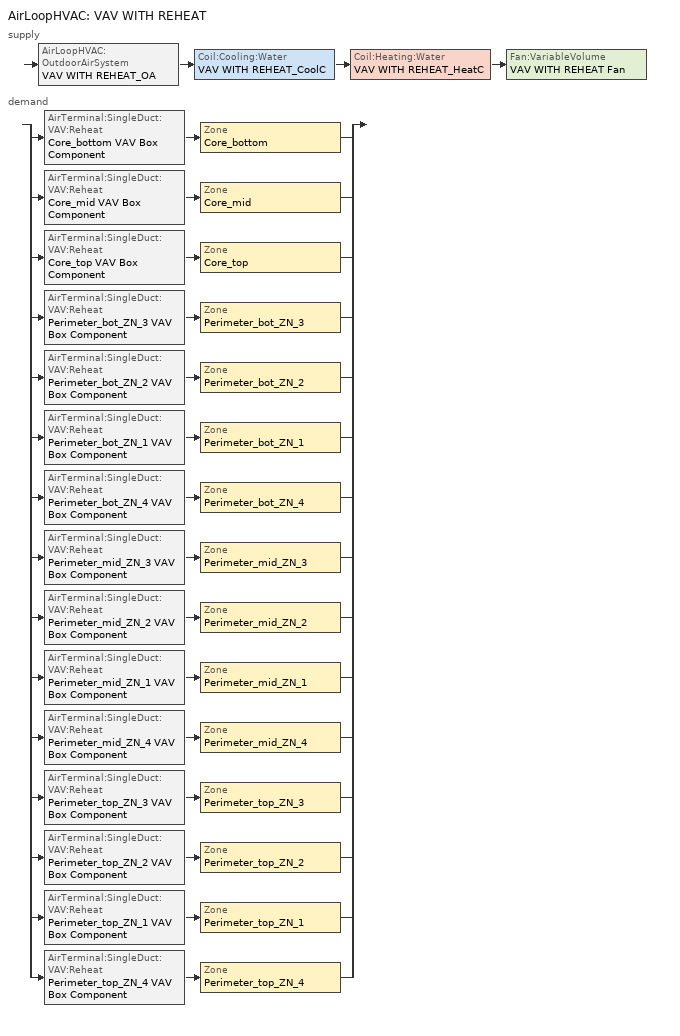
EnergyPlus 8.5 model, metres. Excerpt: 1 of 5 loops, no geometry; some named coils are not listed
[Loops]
AirLoopHVAC 'VAV WITH REHEAT'
 supply: AirLoopHVAC:OutdoorAirSystem 'VAV WITH REHEAT_OA' > Coil:Cooling:Water 'VAV WITH REHEAT_CoolC' > Coil:Heating:Water 'VAV WITH REHEAT_HeatC' > Fan:VariableVolume 'VAV WITH REHEAT Fan'
 demand: split
  | AirTerminal:SingleDuct:VAV:Reheat 'Core_bottom VAV Box Component' > Zone 'Core_bottom'
  | AirTerminal:SingleDuct:VAV:Reheat 'Core_mid VAV Box Component' > Zone 'Core_mid'
  | AirTerminal:SingleDuct:VAV:Reheat 'Core_top VAV Box Component' > Zone 'Core_top'
  | AirTerminal:SingleDuct:VAV:Reheat 'Perimeter_bot_ZN_3 VAV Box Component' > Zone 'Perimeter_bot_ZN_3'
  | AirTerminal:SingleDuct:VAV:Reheat 'Perimeter_bot_ZN_2 VAV Box Component' > Zone 'Perimeter_bot_ZN_2'
  | AirTerminal:SingleDuct:VAV:Reheat 'Perimeter_bot_ZN_1 VAV Box Component' > Zone 'Perimeter_bot_ZN_1'
  | AirTerminal:SingleDuct:VAV:Reheat 'Perimeter_bot_ZN_4 VAV Box Component' > Zone 'Perimeter_bot_ZN_4'
  | AirTerminal:SingleDuct:VAV:Reheat 'Perimeter_mid_ZN_3 VAV Box Component' > Zone 'Perimeter_mid_ZN_3'
  | AirTerminal:SingleDuct:VAV:Reheat 'Perimeter_mid_ZN_2 VAV Box Component' > Zone 'Perimeter_mid_ZN_2'
  | AirTerminal:SingleDuct:VAV:Reheat 'Perimeter_mid_ZN_1 VAV Box Component' > Zone 'Perimeter_mid_ZN_1'
  | AirTerminal:SingleDuct:VAV:Reheat 'Perimeter_mid_ZN_4 VAV Box Component' > Zone 'Perimeter_mid_ZN_4'
  | AirTerminal:SingleDuct:VAV:Reheat 'Perimeter_top_ZN_3 VAV Box Component' > Zone 'Perimeter_top_ZN_3'
  | AirTerminal:SingleDuct:VAV:Reheat 'Perimeter_top_ZN_2 VAV Box Component' > Zone 'Perimeter_top_ZN_2'
  | AirTerminal:SingleDuct:VAV:Reheat 'Perimeter_top_ZN_1 VAV Box Component' > Zone 'Perimeter_top_ZN_1'
  | AirTerminal:SingleDuct:VAV:Reheat 'Perimeter_top_ZN_4 VAV Box Component' > Zone 'Perimeter_top_ZN_4'
[Sizing:Zone] Zone Cooling Design Supply Air Temperature Input Method=SupplyAirTemperature; Zone Cooling Design Supply Air Temperature {C}=%8%; Zone Heating Design Supply Air Temperature Input Method=SupplyAirTemperature; Zone Heating Design Supply Air Temperature {C}=40; Zone Cooling Design Supply Air Humidity Ratio {kgWater/kgDryAir}=%29%; Zone Heating Design Supply Air Humidity Ratio {kgWater/kgDryAir}=0.008; Zone Heating Sizing Factor=0; Zone Cooling Sizing Factor=0; Cooling Design Air Flow Method=DesignDay; Cooling Design Air Flow Rate {m3/s}=0; Cooling Minimum Air Flow {m3/s}=0; Cooling Minimum Air Flow Fraction=0; Heating Design Air Flow Method=DesignDay; Heating Design Air Flow Rate {m3/s}=0
Name | Design Specification Outdoor Air Object
Core_bottom | SZ DSOA Core_bottom
Core_mid | SZ DSOA Core_mid
Core_top | SZ DSOA Core_top
Perimeter_bot_ZN_3 | SZ DSOA Perimeter_bot_ZN_3
Perimeter_bot_ZN_2 | SZ DSOA Perimeter_bot_ZN_2
Perimeter_bot_ZN_1 | SZ DSOA Perimeter_bot_ZN_1
Perimeter_bot_ZN_4 | SZ DSOA Perimeter_bot_ZN_4
Perimeter_mid_ZN_3 | SZ DSOA Perimeter_mid_ZN_3
Perimeter_mid_ZN_2 | SZ DSOA Perimeter_mid_ZN_2
Perimeter_mid_ZN_1 | SZ DSOA Perimeter_mid_ZN_1
Perimeter_mid_ZN_4 | SZ DSOA Perimeter_mid_ZN_4
Perimeter_top_ZN_3 | SZ DSOA Perimeter_top_ZN_3
Perimeter_top_ZN_2 | SZ DSOA Perimeter_top_ZN_2
Perimeter_top_ZN_1 | SZ DSOA Perimeter_top_ZN_1
Perimeter_top_ZN_4 | SZ DSOA Perimeter_top_ZN_4
[DesignSpecification:OutdoorAir] Outdoor Air Method=Flow/Zone; Outdoor Air Flow per Zone Floor Area {m3/s-m2}=0
Name | Outdoor Air Flow per Zone {m3/s}
SZ DSOA Core_bottom; SZ DSOA Core_mid; SZ DSOA Core_top | 1.00723
SZ DSOA Perimeter_bot_ZN_3; SZ DSOA Perimeter_mid_ZN_3; SZ DSOA Perimeter_top_ZN_3 | 0.12466
SZ DSOA Perimeter_bot_ZN_2; SZ DSOA Perimeter_mid_ZN_2; SZ DSOA Perimeter_top_ZN_2 | 0.0803356
SZ DSOA Perimeter_bot_ZN_1; SZ DSOA Perimeter_mid_ZN_1; SZ DSOA Perimeter_top_ZN_1 | 0.124662
SZ DSOA Perimeter_bot_ZN_4; SZ DSOA Perimeter_mid_ZN_4; SZ DSOA Perimeter_top_ZN_4 | 0.0803351
[Sizing:System]
VAV WITH REHEAT: Type of Load to Size On=Sensible; Design Outdoor Air Flow Rate {m3/s}=AUTOSIZE; Central Heating Maximum System Air Flow Ratio=0.3; Preheat Design Temperature {C}=7; Preheat Design Humidity Ratio {kgWater/kgDryAir}=0.008; Precool Design Temperature {C}=12.8; Precool Design Humidity Ratio {kgWater/kgDryAir}=%29%; Central Cooling Design Supply Air Temperature {C}=%8%; Central Heating Design Supply Air Temperature {C}=16.7; Type of Zone Sum to Use=NonCoincident; 100% Outdoor Air in Cooling=No; 100% Outdoor Air in Heating=No; Central Cooling Design Supply Air Humidity Ratio {kgWater/kgDryAir}=%29%; Central Heating Design Supply Air Humidity Ratio {kgWater/kgDryAir}=0.008; Cooling Supply Air Flow Rate Method=DesignDay; Cooling Supply Air Flow Rate {m3/s}=0; Heating Supply Air Flow Rate Method=DesignDay; Heating Supply Air Flow Rate {m3/s}=0; System Outdoor Air Method=ZoneSum; Zone Maximum Outdoor Air Fraction=1; Cooling Design Capacity Method=CoolingDesignCapacity; Cooling Design Capacity {W}=autosize; Heating Design Capacity Method=HeatingDesignCapacity; Heating Design Capacity {W}=autosize; Central Cooling Capacity Control Method=OnOff
[AirLoopHVAC]
VAV WITH REHEAT: Design Supply Air Flow Rate {m3/s}=AUTOSIZE
[SetpointManager:Scheduled]
VAV WITH REHEAT_HeatC SAT Manager: Control Variable=Temperature; Schedule=Seasonal-Reset-Supply-Air-Temp-Sch; Setpoint Node or NodeList=VAV WITH REHEAT Supply Equipment Outlet Node
[SetpointManager:MixedAir] Control Variable=Temperature
Name | Setpoint Node or NodeList
VAV WITH REHEAT_CoolC SAT Manager | VAV WITH REHEAT_CoolC-VAV WITH REHEAT_HeatCNode
VAV WITH REHEAT_HeatC SAT Manager | VAV WITH REHEAT_HeatC-VAV WITH REHEAT FanNode
VAV WITH REHEAT_OAMixed Air Temp Manager | VAV WITH REHEAT_OA-VAV WITH REHEAT_CoolCNode
[Controller:WaterCoil] Control Variable=Temperature; Actuator Variable=FLOW; Maximum Actuated Flow {m3/s}=AUTOSIZE; Minimum Actuated Flow {m3/s}=0
Name | Action | Controller Convergence Tolerance {deltaC}
VAV WITH REHEAT_CoolC_Controller | REVERSE
VAV WITH REHEAT_HeatC_Controller | NORMAL | 0.0001
[Controller:OutdoorAir]
VAV WITH REHEAT_OA_Controller: Minimum Outdoor Air Flow Rate {m3/s}=AUTOSIZE; Maximum Outdoor Air Flow Rate {m3/s}=AUTOSIZE; Economizer Control Type=FixedDryBulb; Economizer Control Action Type=ModulateFlow; Economizer Maximum Limit Dry-Bulb Temperature {C}=19; Economizer Maximum Limit Enthalpy {J/kg}=32000; Economizer Minimum Limit Dry-Bulb Temperature {C}=0; Lockout Type=NoLockout; Minimum Limit Type=FixedMinimum; Minimum Outdoor Air Schedule=MinOA_Sched
[Zone equipment]
Core_bottom: Core_bottom VAV Box Component
Core_mid: Core_mid VAV Box Component
Core_top: Core_top VAV Box Component
Perimeter_bot_ZN_3: Perimeter_bot_ZN_3 VAV Box Component
Perimeter_bot_ZN_2: Perimeter_bot_ZN_2 VAV Box Component
Perimeter_bot_ZN_1: Perimeter_bot_ZN_1 VAV Box Component
Perimeter_bot_ZN_4: Perimeter_bot_ZN_4 VAV Box Component
Perimeter_mid_ZN_3: Perimeter_mid_ZN_3 VAV Box Component
Perimeter_mid_ZN_2: Perimeter_mid_ZN_2 VAV Box Component
Perimeter_mid_ZN_1: Perimeter_mid_ZN_1 VAV Box Component
Perimeter_mid_ZN_4: Perimeter_mid_ZN_4 VAV Box Component
Perimeter_top_ZN_3: Perimeter_top_ZN_3 VAV Box Component
Perimeter_top_ZN_2: Perimeter_top_ZN_2 VAV Box Component
Perimeter_top_ZN_1: Perimeter_top_ZN_1 VAV Box Component
Perimeter_top_ZN_4: Perimeter_top_ZN_4 VAV Box Component
[AirTerminal:SingleDuct:VAV:Reheat] Availability Schedule=ALWAYS_ON; Maximum Air Flow Rate {m3/s}=AUTOSIZE; Zone Minimum Air Flow Input Method=Constant; Constant Minimum Air Flow Fraction=0.3; Maximum Hot Water or Steam Flow Rate {m3/s}=AUTOSIZE; Minimum Hot Water or Steam Flow Rate {m3/s}=0; Convergence Tolerance=0.001; Damper Heating Action=Reverse
Name | Reheat Coil
Core_bottom VAV Box Component | Core_bottom VAV Box Reheat Coil
Core_mid VAV Box Component | Core_mid VAV Box Reheat Coil
Core_top VAV Box Component | Core_top VAV Box Reheat Coil
Perimeter_bot_ZN_3 VAV Box Component | Perimeter_bot_ZN_3 VAV Box Reheat Coil
Perimeter_bot_ZN_2 VAV Box Component | Perimeter_bot_ZN_2 VAV Box Reheat Coil
Perimeter_bot_ZN_1 VAV Box Component | Perimeter_bot_ZN_1 VAV Box Reheat Coil
Perimeter_bot_ZN_4 VAV Box Component | Perimeter_bot_ZN_4 VAV Box Reheat Coil
Perimeter_mid_ZN_3 VAV Box Component | Perimeter_mid_ZN_3 VAV Box Reheat Coil
Perimeter_mid_ZN_2 VAV Box Component | Perimeter_mid_ZN_2 VAV Box Reheat Coil
Perimeter_mid_ZN_1 VAV Box Component | Perimeter_mid_ZN_1 VAV Box Reheat Coil
Perimeter_mid_ZN_4 VAV Box Component | Perimeter_mid_ZN_4 VAV Box Reheat Coil
Perimeter_top_ZN_3 VAV Box Component | Perimeter_top_ZN_3 VAV Box Reheat Coil
Perimeter_top_ZN_2 VAV Box Component | Perimeter_top_ZN_2 VAV Box Reheat Coil
Perimeter_top_ZN_1 VAV Box Component | Perimeter_top_ZN_1 VAV Box Reheat Coil
Perimeter_top_ZN_4 VAV Box Component | Perimeter_top_ZN_4 VAV Box Reheat Coil
[ZoneControl:Thermostat] Control Type Schedule=Dual Zone Control Type Sched
Name | Zone or ZoneList | Control 1
Core_bottom Thermostat | Core_bottom | Core_bottom DualSPSched
Core_mid Thermostat | Core_mid | Core_mid DualSPSched
Core_top Thermostat | Core_top | Core_top DualSPSched
Perimeter_bot_ZN_3 Thermostat | Perimeter_bot_ZN_3 | Perimeter_bot_ZN_3 DualSPSched
Perimeter_bot_ZN_2 Thermostat | Perimeter_bot_ZN_2 | Perimeter_bot_ZN_2 DualSPSched
Perimeter_bot_ZN_1 Thermostat | Perimeter_bot_ZN_1 | Perimeter_bot_ZN_1 DualSPSched
Perimeter_bot_ZN_4 Thermostat | Perimeter_bot_ZN_4 | Perimeter_bot_ZN_4 DualSPSched
Perimeter_mid_ZN_3 Thermostat | Perimeter_mid_ZN_3 | Perimeter_mid_ZN_3 DualSPSched
Perimeter_mid_ZN_2 Thermostat | Perimeter_mid_ZN_2 | Perimeter_mid_ZN_2 DualSPSched
Perimeter_mid_ZN_1 Thermostat | Perimeter_mid_ZN_1 | Perimeter_mid_ZN_1 DualSPSched
Perimeter_mid_ZN_4 Thermostat | Perimeter_mid_ZN_4 | Perimeter_mid_ZN_4 DualSPSched
Perimeter_top_ZN_3 Thermostat | Perimeter_top_ZN_3 | Perimeter_top_ZN_3 DualSPSched
Perimeter_top_ZN_2 Thermostat | Perimeter_top_ZN_2 | Perimeter_top_ZN_2 DualSPSched
Perimeter_top_ZN_1 Thermostat | Perimeter_top_ZN_1 | Perimeter_top_ZN_1 DualSPSched
Perimeter_top_ZN_4 Thermostat | Perimeter_top_ZN_4 | Perimeter_top_ZN_4 DualSPSched
[ThermostatSetpoint:DualSetpoint] Heating Setpoint Temperature Schedule=HtgSetP_Sch; Cooling Setpoint Temperature Schedule=ClgSetP_Sch
Core_bottom DualSPSched; Core_mid DualSPSched; Core_top DualSPSched; Perimeter_bot_ZN_3 DualSPSched; Perimeter_bot_ZN_2 DualSPSched; Perimeter_bot_ZN_1 DualSPSched; Perimeter_bot_ZN_4 DualSPSched; Perimeter_mid_ZN_3 DualSPSched; Perimeter_mid_ZN_2 DualSPSched; Perimeter_mid_ZN_1 DualSPSched; Perimeter_mid_ZN_4 DualSPSched; Perimeter_top_ZN_3 DualSPSched; Perimeter_top_ZN_2 DualSPSched; Perimeter_top_ZN_1 DualSPSched; Perimeter_top_ZN_4 DualSPSched
[Coil:Cooling:Water]
VAV WITH REHEAT_CoolC: Availability Schedule=ALWAYS_ON; Design Water Flow Rate {m3/s}=AUTOSIZE; Design Air Flow Rate {m3/s}=AUTOSIZE; Design Inlet Water Temperature {C}=AUTOSIZE; Design Inlet Air Temperature {C}=AUTOSIZE; Design Outlet Air Temperature {C}=AUTOSIZE; Design Inlet Air Humidity Ratio {kgWater/kgDryAir}=AUTOSIZE; Design Outlet Air Humidity Ratio {kgWater/kgDryAir}=AUTOSIZE; Type of Analysis=SimpleAnalysis; Heat Exchanger Configuration=CrossFlow
[Coil:Heating:Water]
VAV WITH REHEAT_HeatC: Availability Schedule=ALWAYS_ON; U-Factor Times Area Value {W/K}=AUTOSIZE; Maximum Water Flow Rate {m3/s}=AUTOSIZE; Performance Input Method=UFactorTimesAreaAndDesignWaterFlowRate; Rated Capacity {W}=AUTOSIZE; Rated Inlet Water Temperature {C}=82.2; Rated Inlet Air Temperature {C}=16.6; Rated Outlet Water Temperature {C}=71.1; Rated Outlet Air Temperature {C}=32.2
[Fan:VariableVolume]
VAV WITH REHEAT Fan: Availability Schedule=HVACOperationSchd; Fan Total Efficiency=0.316414; Pressure Rise {Pa}=750; Maximum Flow Rate {m3/s}=AUTOSIZE; Fan Power Minimum Flow Rate Input Method=Fraction; Fan Power Minimum Flow Fraction=0.25; Motor Efficiency=0.95; Motor In Airstream Fraction=1; Fan Power Coefficient 1=0.350712; Fan Power Coefficient 2=0.308505; Fan Power Coefficient 3=-0.541374; Fan Power Coefficient 4=0.871988; Fan Power Coefficient 5=0
[ComponentCost:LineItem]
Name | Line Item Type | Item | Cost per Each {$} | Quantity | Cost per Unit of Output Capacity {$/kW}
Infiltration:Core_bottom | General | Core_bottom | 1 | 0.3217
People:Core_bottom | General | Core_bottom | 1 | 99.014
LIGHTING EQUIP:Core_bottom | Lights | Core_bottom |  |  | 1
ELECTRIC EQUIPMENT:Core_bottom:MiscPlug | General | Core_bottom | 1 | 20.4359
Infiltration:Core_mid | General | Core_mid | 1 | 3.2169
People:Core_mid | General | Core_mid | 1 | 990.1396
LIGHTING EQUIP:Core_mid | Lights | Core_mid |  |  | 1
ELECTRIC EQUIPMENT:Core_mid:MiscPlug | General | Core_mid | 1 | 204.3587
Infiltration:Core_top | General | Core_top | 1 | 0.3217
People:Core_top | General | Core_top | 1 | 99.014
LIGHTING EQUIP:Core_top | Lights | Core_top |  |  | 1
ELECTRIC EQUIPMENT:Core_top:MiscPlug | General | Core_top | 1 | 20.4359
Infiltration:Perimeter_bot_ZN_3 | General | Perimeter_bot_ZN_3 | 1 | 0.0796
People:Perimeter_bot_ZN_3 | General | Perimeter_bot_ZN_3 | 1 | 12.2544
LIGHTING EQUIP:Perimeter_bot_ZN_3 | Lights | Perimeter_bot_ZN_3 |  |  | 1
ELECTRIC EQUIPMENT:Perimeter_bot_ZN_3:MiscPlug | General | Perimeter_bot_ZN_3 | 1 | 2.5292
Infiltration:Perimeter_bot_ZN_2 | General | Perimeter_bot_ZN_2 | 1 | 0.0513
People:Perimeter_bot_ZN_2 | General | Perimeter_bot_ZN_2 | 1 | 7.8972
LIGHTING EQUIP:Perimeter_bot_ZN_2 | Lights | Perimeter_bot_ZN_2 |  |  | 1
ELECTRIC EQUIPMENT:Perimeter_bot_ZN_2:MiscPlug | General | Perimeter_bot_ZN_2 | 1 | 1.6299
Infiltration:Perimeter_bot_ZN_1 | General | Perimeter_bot_ZN_1 | 1 | 0.0796
People:Perimeter_bot_ZN_1 | General | Perimeter_bot_ZN_1 | 1 | 12.2546
LIGHTING EQUIP:Perimeter_bot_ZN_1 | Lights | Perimeter_bot_ZN_1 |  |  | 1
ELECTRIC EQUIPMENT:Perimeter_bot_ZN_1:MiscPlug | General | Perimeter_bot_ZN_1 | 1 | 2.5293
Infiltration:Perimeter_bot_ZN_4 | General | Perimeter_bot_ZN_4 | 1 | 0.0513
People:Perimeter_bot_ZN_4 | General | Perimeter_bot_ZN_4 | 1 | 7.8972
LIGHTING EQUIP:Perimeter_bot_ZN_4 | Lights | Perimeter_bot_ZN_4 |  |  | 1
ELECTRIC EQUIPMENT:Perimeter_bot_ZN_4:MiscPlug | General | Perimeter_bot_ZN_4 | 1 | 1.6299
Infiltration:Perimeter_mid_ZN_3 | General | Perimeter_mid_ZN_3 | 1 | 0.7963
People:Perimeter_mid_ZN_3 | General | Perimeter_mid_ZN_3 | 1 | 122.5444
LIGHTING EQUIP:Perimeter_mid_ZN_3 | Lights | Perimeter_mid_ZN_3 |  |  | 1
ELECTRIC EQUIPMENT:Perimeter_mid_ZN_3:MiscPlug | General | Perimeter_mid_ZN_3 | 1 | 25.2924
Infiltration:Perimeter_mid_ZN_2 | General | Perimeter_mid_ZN_2 | 1 | 0.5131
People:Perimeter_mid_ZN_2 | General | Perimeter_mid_ZN_2 | 1 | 78.9723
LIGHTING EQUIP:Perimeter_mid_ZN_2 | Lights | Perimeter_mid_ZN_2 |  |  | 1
ELECTRIC EQUIPMENT:Perimeter_mid_ZN_2:MiscPlug | General | Perimeter_mid_ZN_2 | 1 | 16.2994
Infiltration:Perimeter_mid_ZN_1 | General | Perimeter_mid_ZN_1 | 1 | 0.7963
People:Perimeter_mid_ZN_1 | General | Perimeter_mid_ZN_1 | 1 | 122.5463
LIGHTING EQUIP:Perimeter_mid_ZN_1 | Lights | Perimeter_mid_ZN_1 |  |  | 1
ELECTRIC EQUIPMENT:Perimeter_mid_ZN_1:MiscPlug | General | Perimeter_mid_ZN_1 | 1 | 25.2928
Infiltration:Perimeter_mid_ZN_4 | General | Perimeter_mid_ZN_4 | 1 | 0.5131
People:Perimeter_mid_ZN_4 | General | Perimeter_mid_ZN_4 | 1 | 78.9718
LIGHTING EQUIP:Perimeter_mid_ZN_4 | Lights | Perimeter_mid_ZN_4 |  |  | 1
ELECTRIC EQUIPMENT:Perimeter_mid_ZN_4:MiscPlug | General | Perimeter_mid_ZN_4 | 1 | 16.2993
Infiltration:Perimeter_top_ZN_3 | General | Perimeter_top_ZN_3 | 1 | 0.0796
People:Perimeter_top_ZN_3 | General | Perimeter_top_ZN_3 | 1 | 12.2544
LIGHTING EQUIP:Perimeter_top_ZN_3 | Lights | Perimeter_top_ZN_3 |  |  | 1
ELECTRIC EQUIPMENT:Perimeter_top_ZN_3:MiscPlug | General | Perimeter_top_ZN_3 | 1 | 2.5292
Infiltration:Perimeter_top_ZN_2 | General | Perimeter_top_ZN_2 | 1 | 0.0513
People:Perimeter_top_ZN_2 | General | Perimeter_top_ZN_2 | 1 | 7.8972
LIGHTING EQUIP:Perimeter_top_ZN_2 | Lights | Perimeter_top_ZN_2 |  |  | 1
ELECTRIC EQUIPMENT:Perimeter_top_ZN_2:MiscPlug | General | Perimeter_top_ZN_2 | 1 | 1.6299
Infiltration:Perimeter_top_ZN_1 | General | Perimeter_top_ZN_1 | 1 | 0.0796
People:Perimeter_top_ZN_1 | General | Perimeter_top_ZN_1 | 1 | 12.2546
LIGHTING EQUIP:Perimeter_top_ZN_1 | Lights | Perimeter_top_ZN_1 |  |  | 1
ELECTRIC EQUIPMENT:Perimeter_top_ZN_1:MiscPlug | General | Perimeter_top_ZN_1 | 1 | 2.5293
Infiltration:Perimeter_top_ZN_4 | General | Perimeter_top_ZN_4 | 1 | 0.0513
People:Perimeter_top_ZN_4 | General | Perimeter_top_ZN_4 | 1 | 7.8972
LIGHTING EQUIP:Perimeter_top_ZN_4 | Lights | Perimeter_top_ZN_4 |  |  | 1
ELECTRIC EQUIPMENT:Perimeter_top_ZN_4:MiscPlug | General | Perimeter_top_ZN_4 | 1 | 1.6299
[UtilityCost:Qualify]
MaxEnergy4200kwh: Tariff=PGE_A-1SmallGeneralService; Variable=TotalEnergy; Qualify Type=Maximum; Threshold Value or Variable=4200; Season=Annual; Threshold Test=Count; Number of Months=1
[UtilityCost:Charge:Simple]
Name | Tariff | Source Variable | Season | Category Variable | Cost per Unit Value or Variable
SummerOnPeakDemandCharge | PGE_E-19_MediumGeneralTOUDemandService | PeakDemand | Summer | DemandCharges | 13.51
SummerMidPeakDemandCharge | PGE_E-19_MediumGeneralTOUDemandService | MidPeakDemand | Summer | DemandCharges | 3.75
SummerDemandCharge | PGE_E-19_MediumGeneralTOUDemandService | totalDemand | Summer | DemandCharges | 3.18
WinterMidPeakDemandCharge | PGE_E-19_MediumGeneralTOUDemandService | MidPeakDemand | Winter | DemandCharges | 3.69
WinterDemandCharge | PGE_E-19_MediumGeneralTOUDemandService | totalDemand | Winter | DemandCharges | 3.18
SummerPeakEnergyCharge | PGE_E-19_MediumGeneralTOUDemandService | PeakEnergy | Summer | EnergyCharges | 0.15746
SummerMidPeakEnergyCharge | PGE_E-19_MediumGeneralTOUDemandService | MidPeakEnergy | Summer | EnergyCharges | 0.09613
SummerOffPeakEnergyCharge | PGE_E-19_MediumGeneralTOUDemandService | OffPeakEnergy | Summer | EnergyCharges | 0.08203
WinterMidPeakEnergyCharge | PGE_E-19_MediumGeneralTOUDemandService | MidPeakEnergy | Winter | EnergyCharges | 0.10181
WinterOffPeakEnergyCharge | PGE_E-19_MediumGeneralTOUDemandService | OffPeakEnergy | Winter | EnergyCharges | 0.08203
TaxofEightPercent | PGE_E-19_MediumGeneralTOUDemandService | subtotal | Annual | Taxes | 0.08
SummerEnergyCharge | PGE_A-10MediumGeneralDemandService | totalEnergy | Summer | EnergyCharges | 0.1416
WinterEnergyCharge | PGE_A-10MediumGeneralDemandService | totalEnergy | Winter | EnergyCharges | 0.103
SummerDemandCharge | PGE_A-10MediumGeneralDemandService | totalDemand | Summer | DemandCharges | 6.56
WinterDemandCharge | PGE_A-10MediumGeneralDemandService | totalDemand | Winter | DemandCharges | 1.58
TaxofEightPercent | PGE_A-10MediumGeneralDemandService | subtotal | Annual | Taxes | 0.08
SummerEnergyCharge | PGE_A-1SmallGeneralService | totalEnergy | Summer | EnergyCharges | 0.1794
WinterEnergyCharge | PGE_A-1SmallGeneralService | totalEnergy | Winter | EnergyCharges | 0.1179
TaxofEightPercent | PGE_A-1SmallGeneralService | subtotal | Annual | Taxes | 0.08
MonthlyRateGasCharge | CA_EIAMonthlyRateGas | totalEnergy | Annual | EnergyCharges | CA_MonthlyGasRates
TaxofEightPercent | CA_EIAMonthlyRateGas | SubTotal | Annual | Taxes | 0.08
[UtilityCost:Variable]
CA_MonthlyGasRates: Tariff=CA_EIAMonthlyRateGas; Variable Type=Dimensionless; January Value=9.37; February Value=8.88; March Value=8.2; April Value=7.29; May Value=7.82; June Value=8.26; July Value=8.23; August Value=8.21; September Value=7.9; October Value=8.09; November Value=7.64
[Schedule:Compact]
ALWAYS_ON; MinOA_Sched: Through: 12/31, For: AllDays, Until: 24:00, 1
HVACOperationSchd: Through: 12/31, For: Weekdays SummerDesignDay, Until: 06:00, 0, Until: 22:00, 1, Until: 24:00, 0, For: Saturday WinterDesignDay, Until: 06:00, 0, Until: 18:00, 1, Until: 24:00, 0, For: Sunday Holidays AllOtherDays, Until: 24:00, 0
HTGSETP_SCH: Through: 12/31, For: Weekdays WinterDesignDay, Until: 06:00, %9%, Until: 19:00, 21, Until: 24:00, %9%, For SummerDesignDay, Until: 24:00, 13, For: Saturday, Until: 06:00, %9%, Until: 13:00, 21, Until: 24:00, %9%, For: Sunday Holidays AllOtherDays, Until: 24:00, %10%
CLGSETP_SCH: Through: 12/31, For: Weekdays SummerDesignDay, Until: 06:00, %11%, Until: 22:00, 24, Until: 24:00, %11%, For: Saturday, Until: 06:00, %11%, Until: 18:00, 24, Until: 24:00, %11%, For WinterDesignDay, Until: 24:00, 33, For: Sunday Holidays AllOtherDays, Until: 24:00, %12%
Dual Zone Control Type Sched: Through: 12/31, For: AllDays, Until: 24:00, 4
Seasonal-Reset-Supply-Air-Temp-Sch: Through: 3/31, For: AllDays, Until: 24:00, 16, Through: 9/30, For: AllDays, Until: 24:00, 13, Through: 12/31, For: AllDays, Until: 24:00, 16
